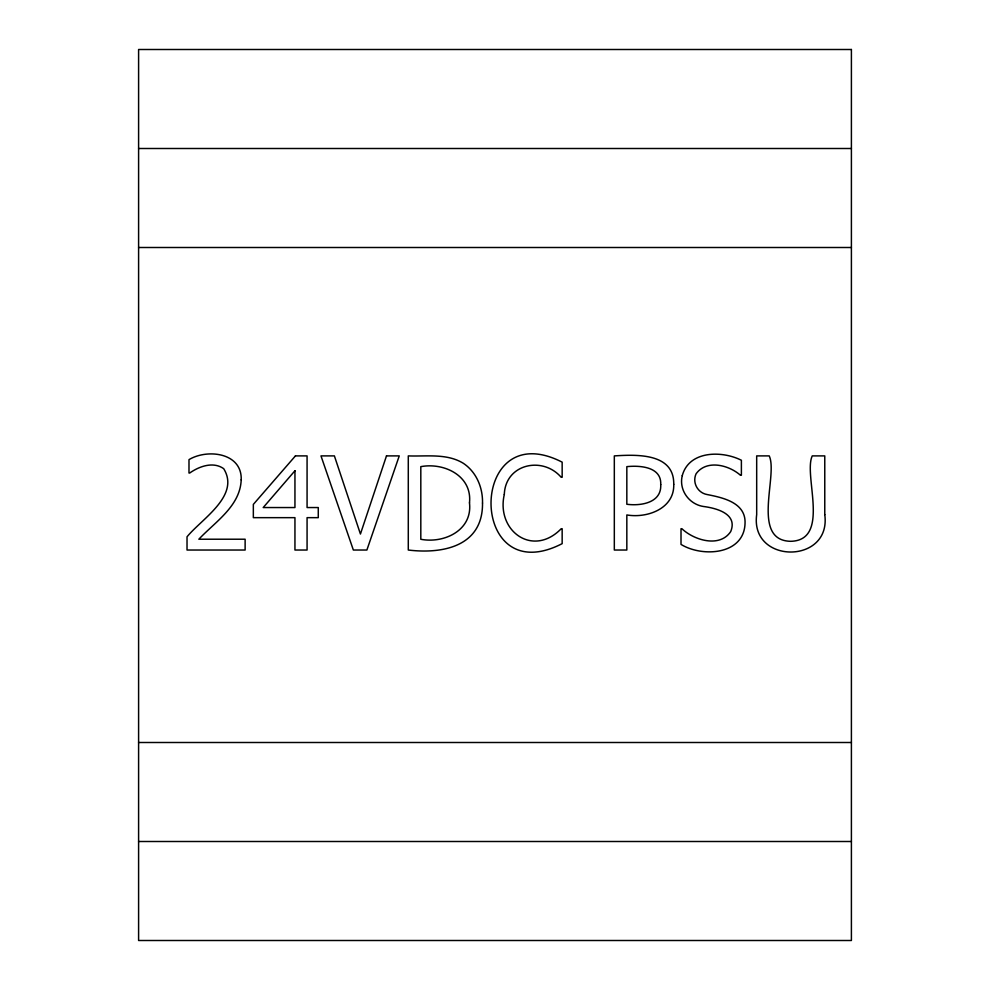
<?xml version="1.0" encoding="UTF-8"?>
<svg xmlns="http://www.w3.org/2000/svg" width="990" height="990" viewBox="0 0 990 990"><rect width="100%" height="100%" fill="white"/><g stroke="black" fill="none" stroke-linecap="round" stroke-linejoin="round"><path stroke-width="1.49" d="M138.6 148.5L851.4 148.5M138.6 247.5L851.4 247.5M138.6 742.5L851.4 742.5M138.6 841.5L851.4 841.5M824.769 514.627C831.612 564.523 749.876 564.436 756.682 514.627L756.682 455.895L769.205 455.895C778.35 474.953 750.457 540.503 790.701 541.307C831.006 540.354 803.138 475.175 812.258 455.895L824.769 455.895L824.769 514.627M504.306 494.418C495.903 530.826 532.793 557.914 561.219 528.722L562.159 528.722L562.159 543.646C467.057 592.614 467.565 413.771 562.159 462.157L562.159 477.267L561.157 477.267C542.594 455.759 505.407 463.914 504.306 494.418M469.483 502.871C472.725 530.269 444.164 543.745 420.812 539.278L420.812 466.649C443.99 462.293 472.379 475.732 469.483 502.871M673.745 484.283C674.561 508.6 647.237 518.475 626.831 514.949L626.831 550.032L614.32 550.032L614.32 455.895C635.827 454.558 674.301 452.653 673.745 484.283M682.271 475.633C678.682 489.889 689.028 504.281 703.395 506.472C716.376 508.142 738.045 513.798 730.707 531.581C719.619 548.138 694.002 540.169 681.9 528.722L681.009 528.722L681.009 544.401C702.356 557.531 744.146 554.982 745.049 523.227C745.878 502.574 722.935 497.648 707.058 494.53C697.641 492.859 692.06 482.538 696.081 473.802C706.563 459.261 728.801 464.954 740.446 475.25L741.386 475.25L741.386 460.263C722.081 450.475 689.077 450.425 682.271 475.633M482.514 503.056C483.046 546.332 442.839 554.227 408.288 550.032L408.288 455.895C426.616 456.6 446.96 453.173 463.419 463.357C476.45 472.106 482.885 487.674 482.514 503.056M241.201 479.853C240.174 506.199 215.189 521.817 198.854 539.216L245.124 539.216L245.124 550.032L187.023 550.032L187.023 536.815C201.601 518.909 240.434 495.78 223.69 468.666C213.197 461.241 199.225 466.327 189.684 473.034L188.991 473.034L188.991 459.632C207.467 448.544 242.253 452.702 241.201 479.853M660.726 484.605C661.765 502.97 640.691 506.125 626.831 504.257L626.831 466.649C639.911 465.288 661.691 466.711 660.726 484.605M386.484 455.895L360.434 534.031L334.385 455.895L320.983 455.895L353.356 550.032L366.882 550.032L399.255 455.895L386.484 455.895M294.946 470.757L263.204 507.548L294.946 507.548L294.946 470.757M295.441 455.895L253.341 504.393L253.341 517.659L294.946 517.659L294.946 550.032L307.073 550.032L307.073 517.659L318.273 517.659L318.273 507.548L307.073 507.548L307.073 455.895L295.441 455.895M851.4 49.5L138.6 49.5L138.6 940.5L851.4 940.5L851.4 49.5"/></g></svg>
